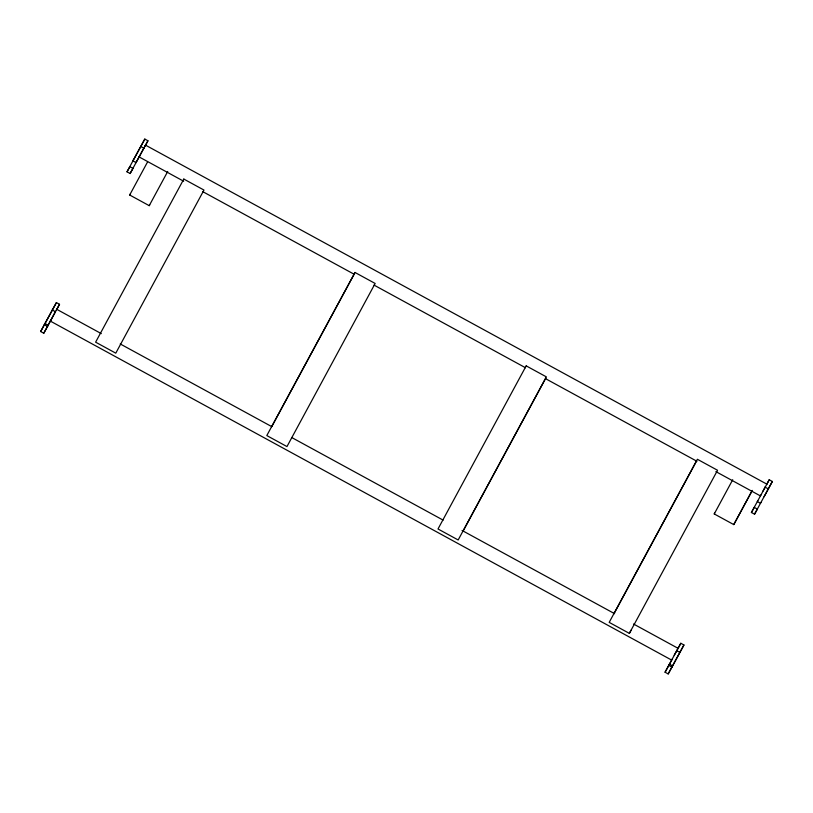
<?xml version="1.0" encoding="UTF-8"?>
<svg xmlns="http://www.w3.org/2000/svg" width="813" height="813" viewBox="0 0 813 813"><rect width="100%" height="100%" fill="white"/><g stroke="black" fill="none" stroke-linecap="round" stroke-linejoin="round"><path stroke-width="1.22" d="M50.853 320.129L50.355 321.105L671.64 660.085L672.138 659.109M56.27 310.302L56.768 309.326L101.3 333.625M139.623 155.954L139.125 156.929L183.657 181.228M145.039 146.127L145.537 145.151L766.822 484.131M760.907 494.934L760.409 495.91L715.877 471.611M59.522 304.296L43.78 333.239L40.65 331.531L56.402 302.588L59.522 304.296L56.686 309.55M136.493 161.746L136.035 162.57L132.905 160.862L144.805 139.074L147.936 140.781L144.948 146.32M56.402 302.588L40.65 331.531M127.011 171.807L129.856 166.695L132.986 168.403L130.131 173.515L127.011 171.807L144.805 139.074M43.78 333.239L55.406 311.694L52.276 309.987M136.035 162.57L147.936 140.781M130.131 173.515L144.155 147.62M149.694 204.825L149.226 205.669L129.684 195.008L147.58 161.909M149.226 205.669L167.722 171.472M271.715 426.703L353.858 274.764M463.075 531.113L545.828 378.055M614.1 613.51L696.243 461.571M629.353 633.378L717.544 470.27L697.381 459.274L609.191 622.372L629.353 633.378L631.203 630.065M751.547 491.763L733.773 524.598L714.231 513.938L732.726 479.741M733.773 524.598L752.269 490.402M665.064 672.219L680.806 643.276L683.936 644.983L668.195 673.926L665.064 672.219L671.619 660.247M751.415 512.495L754.271 507.383L757.391 509.09L754.545 514.202L751.415 512.495L769.22 479.761L772.35 481.469L764.108 496.692M677.971 648.53L680.806 643.276M766.832 484.192L769.22 479.761M668.195 673.926L683.936 644.983M754.545 514.202L772.35 481.469M762.99 491.082L765.44 486.601M674.221 655.258L678.052 648.307L633.52 623.998M132.905 160.862L133.362 160.039M129.684 195.008L130.151 194.165M714.231 513.938L714.698 513.094M757.777 500.727L757.32 501.55L760.45 503.257L760.907 502.424M140.69 146.462L143.82 148.169M765.104 487.15L768.234 488.857M202.589 191.553L354.011 274.174M374.051 285.109L525.483 367.73M545.523 378.665L696.944 461.286M120.233 343.95L271.654 426.571M291.694 437.506L443.126 520.117M462.048 530.452L614.587 613.673M676.69 650.674L679.81 652.382M183.809 179.063L95.619 342.171L115.781 353.167L203.972 190.059L183.809 179.063M354.996 272.467L266.806 435.565L286.969 446.571L375.159 283.463L354.996 272.467M526.194 365.87L438.004 528.978L458.166 539.974L546.356 376.866L526.194 365.87M44.989 323.503L44.329 324.692L47.449 326.399L48.109 325.21L44.989 323.503M669.404 664.191L668.733 665.38L671.863 667.087L672.524 665.898L669.404 664.191"/></g></svg>
